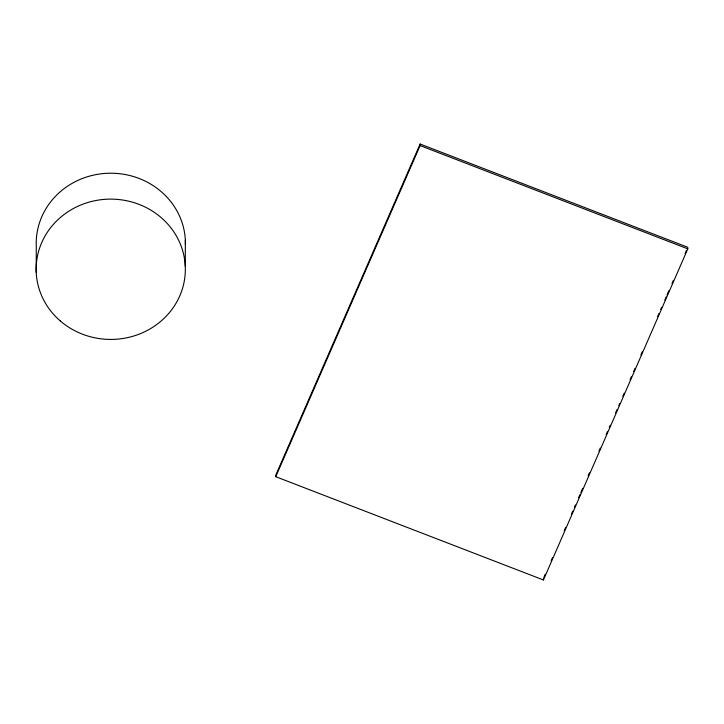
<?xml version="1.0" encoding="UTF-8"?>
<svg xmlns="http://www.w3.org/2000/svg" width="724" height="724" viewBox="0 0 724 724"><rect width="100%" height="100%" fill="white"/><g stroke="black" fill="none" stroke-linecap="round" stroke-linejoin="round"><path stroke-width="1.09" d="M36.2 272.369L36.291 246.459A74.608 70.156 0.2 0 1 109.776 173.217A74.608 70.156 0.2 0 1 185.416 244.558M185.263 266.17L185.353 240.259M275.753 476.7L275.763 475.143L420.119 144.031L687.8 247.3L687.791 248.857L543.425 579.969L275.753 476.7L420.119 145.578L420.119 144.031M543.425 579.969L543.434 578.422M543.887 577.381L545.235 574.277M551.109 560.829L552.457 557.724M564.186 530.819L565.544 527.715M571.408 514.266L572.756 511.162M574.566 507.017L575.462 504.954M578.621 497.705L579.978 494.601M580.883 492.537L582.684 488.392M588.096 475.976L589.454 472.872M598.929 451.143L600.277 448.038M606.142 434.59L607.499 431.486M609.3 427.35L610.205 425.278M615.617 412.861L616.975 409.757M618.776 405.621L619.681 403.549M622.839 396.299L624.188 393.195M630.052 379.747L631.409 376.643M633.663 371.466L635.02 368.362M640.885 354.914L642.233 351.81M657.573 316.632L658.931 313.528M660.731 309.383L661.636 307.32M664.795 300.071L666.143 296.967M667.048 294.903L668.849 290.758M672.008 283.518L673.365 280.414M685.094 253.509L686.442 250.404M420.119 145.578L687.791 248.857M60.382 321.022A74.608 70.156 0.2 0 0 183.588 284.414A74.608 70.156 0.2 0 0 88.228 202.376A74.608 70.156 0.2 0 0 60.382 321.022"/></g></svg>
